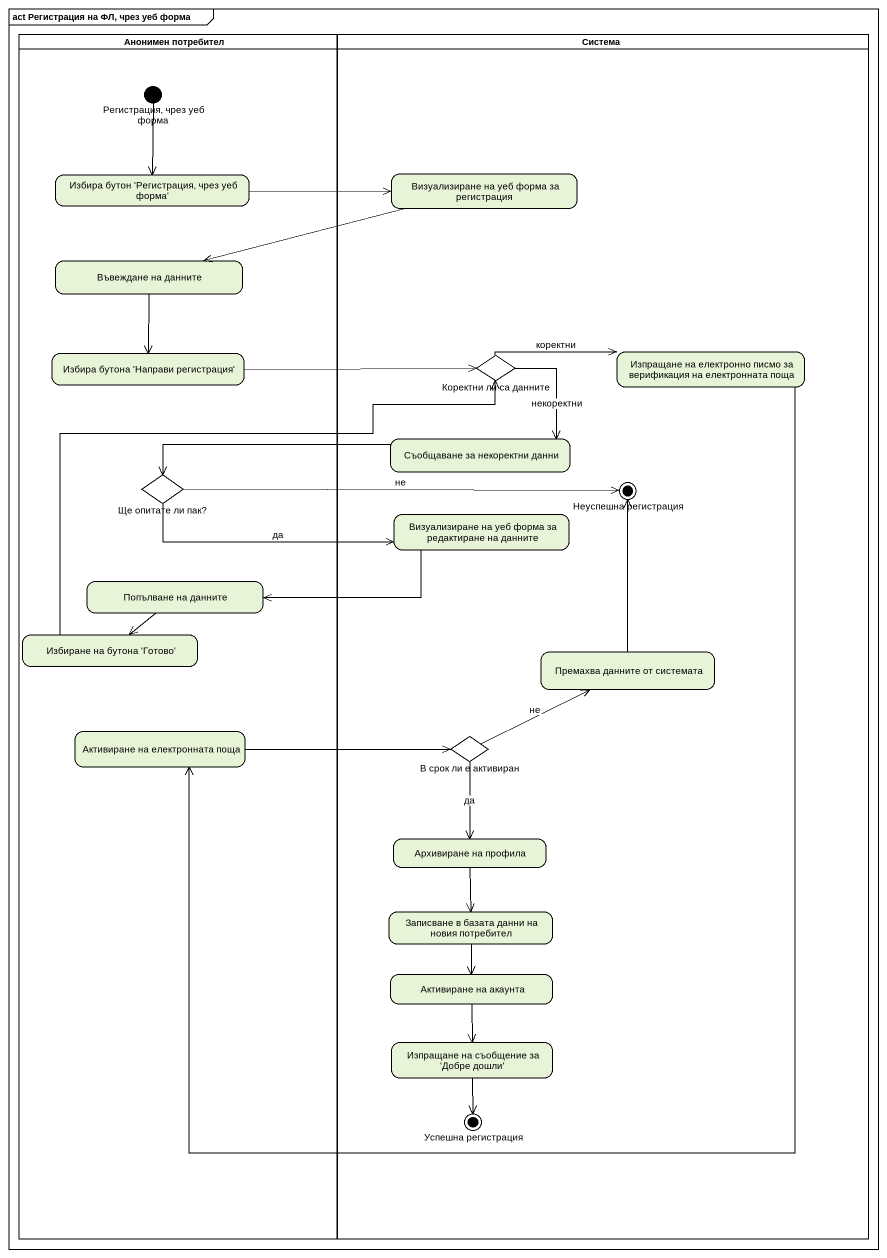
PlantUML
@startuml
mainframe act Регистрация на ФЛ, чрез уеб форма
hide empty description
state "Анонимен потребител" as Анонимен_потребител <<partition>> {
  state "Регистрация, чрез уеб форма" as Регистрация_чрез_уеб_форма <<start>>
  state "Избира бутон 'Регистрация, чрез уеб форма'" as Избира_бутон_Регистрация
  state "Въвеждане на данните" as Въвеждане_на_данните
  state "Избира бутона 'Направи регистрация'" as Избира_бутона_Направи
  state "Ще опитате ли пак?" as Ще_опитате_ли_пак <<choice>>
  state "Попълване на данните" as Попълване_на_данните
  state "Избиране на бутона 'Готово'" as Избиране_на_бутона_Готово
  state "Активиране на електронната поща" as Активиране_на_електронната
}
state Система <<partition>> {
  state "Визуализиране на уеб форма за регистрация" as Визуализиране_на_уеб_форма
  state "Коректни ли са данните" as Коректни_ли_са_данните <<choice>>
  state "Изпращане на електронно писмо за верификация на електронната поща" as Изпращане_на_електронно
  state "Съобщаване за некоректни данни" as Съобщаване_за_некоректни
  state "Неуспешна регистрация" as Неуспешна_регистрация <<end>>
  state "Визуализиране на уеб форма за редактиране на данните" as Визуализиране_на_уеб_форма_2
  state "Премахва данните от системата" as Премахва_данните_от
  state "В срок ли е активиран" as В_срок_ли_е_активиран <<choice>>
  state "Архивиране на профила" as Архивиране_на_профила
  state "Записване в базата данни на новия потребител" as Записване_в_базата_данни_на
  state "Активиране на акаунта" as Активиране_на_акаунта
  state "Изпращане на съобщение за 'Добре дошли'" as Изпращане_на_съобщение_за
  state "Успешна регистрация" as Успешна_регистрация <<end>>
}
Регистрация_чрез_уеб_форма --> Избира_бутон_Регистрация
Избира_бутон_Регистрация -right-> Визуализиране_на_уеб_форма
Визуализиране_на_уеб_форма -left-> Въвеждане_на_данните
Въвеждане_на_данните --> Избира_бутона_Направи
Избира_бутона_Направи -right-> Коректни_ли_са_данните
Коректни_ли_са_данните -right-> Изпращане_на_електронно : коректни
Коректни_ли_са_данните --> Съобщаване_за_некоректни : некоректни
Изпращане_на_електронно --> Активиране_на_електронната
Съобщаване_за_некоректни -left-> Ще_опитате_ли_пак
Ще_опитате_ли_пак -right-> Неуспешна_регистрация : не
Ще_опитате_ли_пак -right-> Визуализиране_на_уеб_форма_2 : да
Визуализиране_на_уеб_форма_2 -left-> Попълване_на_данните
Попълване_на_данните --> Избиране_на_бутона_Готово
Избиране_на_бутона_Готово -up-> Коректни_ли_са_данните
Премахва_данните_от -up-> Неуспешна_регистрация
Активиране_на_електронната -right-> В_срок_ли_е_активиран
В_срок_ли_е_активиран -right-> Премахва_данните_от : не
В_срок_ли_е_активиран --> Архивиране_на_профила : да
Архивиране_на_профила --> Записване_в_базата_данни_на
Записване_в_базата_данни_на --> Активиране_на_акаунта
Активиране_на_акаунта --> Изпращане_на_съобщение_за
Изпращане_на_съобщение_за --> Успешна_регистрация
@enduml
